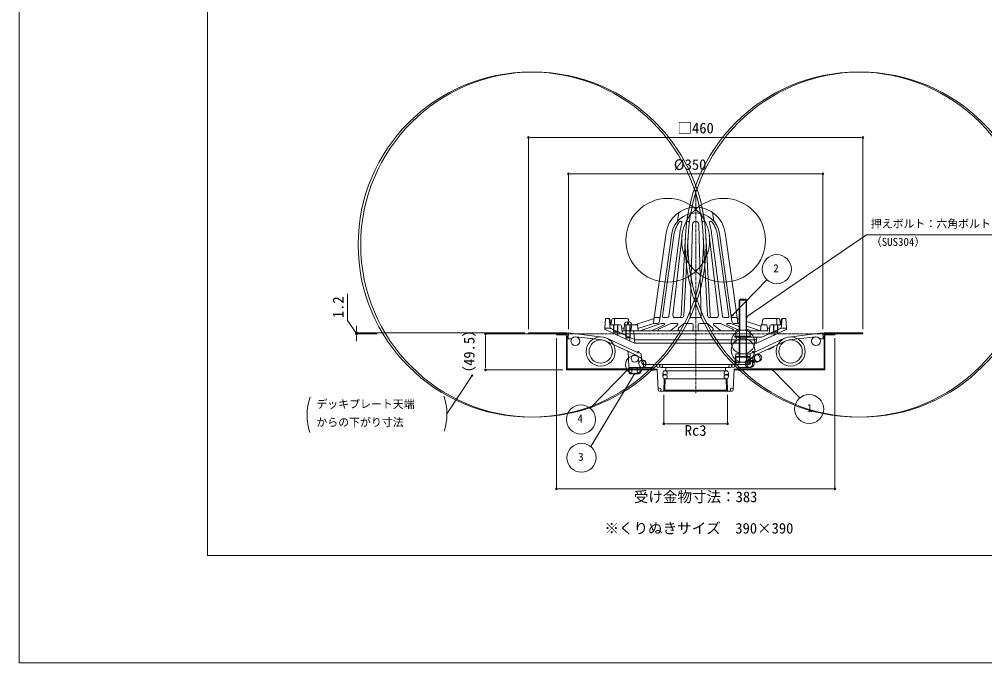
# Model space of a CAD drawing. Units: millimetres, scale not verified. Extents: x -1380 to 1380, y -955 to 955.
# Drawn here: x -1380 to -53, y -955 to -70 of the extents above; entities that cross this region are included whole.
import ezdxf
from ezdxf.enums import TextEntityAlignment as Align

# ---------------------------------------------------------------- set-up
doc = ezdxf.new("R2010")
doc.units = ezdxf.units.MM
doc.header["$LTSCALE"] = 3
doc.linetypes.add('USER1', pattern=[2, 1.25, -0.25, 0.25, -0.25])
doc.linetypes.add('USER2', pattern=[0.375, 0.25, -0.125])
for name, color, linetype, lineweight in [('0-0_0', 7, 'Continuous', 15), ('0-2_L-2', 7, 'Continuous', 18), ('0-3_L-1', 7, 'Continuous', 18), ('0-4_L-5', 2, 'USER1', 18), ('0-5_L-3', 7, 'Continuous', 18), ('0-6_WAKU', 7, 'Continuous', 18), ('0-7_MOJI', 7, 'Continuous', 18), ('0-8_SUNPO', 7, 'Continuous', 18), ('0-B_L-1a', 3, 'Continuous', 18), ('0-C_L-1b', 150, 'Continuous', 18)]:
    doc.layers.add(name, color=color, linetype=linetype, lineweight=lineweight)
doc.styles.add('ＭＳ ゴシック', font='')
doc.styles.get('ＭＳ ゴシック').set_extended_font_data('MS Gothic')

# ---------------------------------------------------------------- blocks, each defined once
blk = doc.blocks.new('_DOT')
at = {"layer": '0-0_0'}
for p, q in [((-0.5, 0), (-1, 0)), ((0.25, 0), (-0.25, 0))]:
    blk.add_line(p, q, dxfattribs=at)
blk.add_circle((0, 0), 0.25, dxfattribs=at)
blk = doc.blocks.new('_DOTSMALL')
at = {"layer": '0-0_0'}
blk.add_line((0.0625, 0), (-0.0625, 0), dxfattribs=at)
blk.add_circle((0, 0), 0.0625, dxfattribs=at)

msp = doc.modelspace()

# ---------------------------------------------------------------- linework, layer by layer
at = {"layer": '0-0_0', "lineweight": 18}
msp.add_lwpolyline([(-1121.462, -807.454), (1121.038, -807.454), (1121.038, 687.546), (-1121.462, 687.546)], close=True, dxfattribs=at)
at = {"layer": '0-2_L-2'}
for p, q in [((-578.862, -510.845), (-614.934, -506.516)), ((-572.316, -508.604), (-529.456, -528.59)), ((-328.108, -508.604), (-370.968, -528.59)), ((-366.56, -530.948), (-326.418, -512.23)), ((-321.562, -510.845), (-285.49, -506.516)), ((-543.157, -527.8), (-542.298, -546.844)), ((-395.212, -529.754), (-396.212, -544.754)), ((-379.212, -529.754), (-395.212, -529.754)), ((-350.114, -523.279), (-349.238, -523.974)), ((-349.238, -523.974), (-342.894, -521.016)), ((-342.864, -519.898), (-342.894, -521.016)), ((-528.511, -544.073), (-529.023, -536.077)), ((-379.212, -533.754), (-395.479, -533.754)), ((-394.48, -541.754), (-394.48, -544.754)), ((-374.712, -535.754), (-374.712, -542.754)), ((-369.943, -544.038), (-369.439, -535.195)), ((-540.3, -548.754), (-523.521, -548.754)), ((-539.212, -550.754), (-539.212, -551.954)), ((-529.212, -550.754), (-529.212, -551.954)), ((-524.212, -550.754), (-507.412, -550.754)), ((-524.212, -551.954), (-503.177, -551.954)), ((-509.566, -548.754), (-523.521, -548.754)), ((-521.405, -544.754), (-501.773, -544.754)), ((-500.212, -544.754), (-450.212, -544.754)), ((-499.833, -546.269), (-499.591, -547.239)), ((-495.212, -556.254), (-495.212, -561.254)), ((-491.212, -548.754), (-450.212, -548.754)), ((-450.212, -553.254), (-491.212, -553.254)), ((-400.212, -544.754), (-450.212, -544.754)), ((-409.212, -548.754), (-450.212, -548.754)), ((-450.212, -553.254), (-409.212, -553.254)), ((-405.212, -556.254), (-405.212, -561.254)), ((-400.591, -546.269), (-400.833, -547.239)), ((-376.712, -544.754), (-398.65, -544.754)), ((-376.212, -551.954), (-397.247, -551.954)), ((-376.212, -550.754), (-393.012, -550.754)), ((-390.858, -548.754), (-374.935, -548.754)), ((-494.154, -581.254), (-493.612, -563.907)), ((-492.212, -564.254), (-492.122, -564.254)), ((-492.122, -564.254), (-450.212, -564.254)), ((-408.302, -564.254), (-450.212, -564.254)), ((-406.27, -581.254), (-406.812, -563.907)), ((-494.154, -581.254), (-450.212, -581.254)), ((-450.212, -579.754), (-492.606, -579.754)), ((-450.212, -579.754), (-407.818, -579.754)), ((-406.27, -581.254), (-450.212, -581.254))]:
    msp.add_line(p, q, dxfattribs=at)
at = {"layer": '0-2_L-2', "linetype": 'USER2'}
for p, q in [((-375.212, -529.754), (-376.025, -541.953)), ((-368.524, -531.864), (-366.56, -530.948)), ((-371.913, -544.073), (-371.401, -536.077))]:
    msp.add_line(p, q, dxfattribs=at)
at = {"layer": '0-2_L-2'}
for points in [[(-641.712, -502.454), (-626.712, -502.454), (-626.712, -550.754), (-524.212, -550.754), (-524.212, -551.954), (-627.912, -551.954), (-627.912, -503.654), (-641.712, -503.654)], [(-258.712, -502.454), (-273.712, -502.454), (-273.712, -550.754), (-376.212, -550.754), (-376.212, -551.954), (-272.512, -551.954), (-272.512, -503.654), (-258.712, -503.654)]]:
    msp.add_lwpolyline(points, close=True, dxfattribs=at)
for points in [[(-620.712, -509.254), (-625.712, -509.254), (-625.212, -501.254), (-578.385, -506.873)], [(-279.712, -509.254), (-274.712, -509.254), (-275.212, -501.254), (-322.039, -506.873)], [(-531.899, -531.864), (-533.864, -530.948), (-574.006, -512.23)], [(-528.212, -528.254), (-525.212, -529.754), (-524.399, -541.953)], [(-372.212, -528.254), (-375.212, -529.754), (-379.212, -529.754), (-379.212, -533.754), (-376.712, -533.754)], [(-396.282, -544.754), (-396.282, -541.754), (-391.016, -541.754), (-391.016, -542.754)], [(-501.807, -579.354), (-503.212, -551.254), (-507.212, -551.254), (-507.709, -550.011)], [(-497.65, -548.754), (-491.212, -548.754), (-491.212, -553.254), (-492.212, -553.254)], [(-402.773, -548.754), (-409.212, -548.754), (-409.212, -553.254), (-408.212, -553.254)], [(-398.617, -579.354), (-397.212, -551.254), (-393.212, -551.254), (-392.715, -550.011)], [(-492.122, -564.254), (-492.606, -579.754), (-494.154, -581.254), (-499.809, -581.254)], [(-408.212, -564.254), (-408.302, -564.254), (-407.818, -579.754), (-406.27, -581.254), (-400.614, -581.254)]]:
    msp.add_lwpolyline(points, dxfattribs=at)
for centre, radius in [((-615.649, -512.473), 6), ((-580.768, -526.731), 20), ((-580.768, -526.731), 16), ((-319.656, -526.731), 20), ((-319.656, -526.731), 16), ((-284.775, -512.473), 6), ((-529.034, -527.684), 1), ((-371.39, -527.684), 1), ((-364.447, -535.48), 5), ((-534.012, -536.396), 5), ((-523.521, -543.754), 5), ((-521.405, -541.754), 3), ((-374.935, -543.754), 5), ((-376.712, -535.754), 2), ((-376.712, -542.754), 2), ((-509.566, -550.754), 2), ((-501.773, -546.754), 2), ((-497.65, -546.754), 2), ((-492.212, -556.254), 3), ((-408.212, -556.254), 3), ((-402.773, -546.754), 2), ((-398.65, -546.754), 2), ((-390.858, -550.754), 2), ((-492.212, -561.254), 3), ((-408.212, -561.254), 3), ((-499.809, -579.254), 2), ((-400.614, -579.254), 2)]:
    msp.add_circle(centre, radius, dxfattribs=at)
at = {"layer": '0-2_L-2', "linetype": 'USER2'}
for centre, radius in [((-379.019, -541.754), 3), ((-376.902, -543.754), 5), ((-366.411, -536.396), 5)]:
    msp.add_circle(centre, radius, dxfattribs=at)
at = {"layer": '0-2_L-2'}
for centre, start, end in [((-545.155, -527.89), 2.58326, 65), ((-389.016, -542.754), 180, 270), ((-540.3, -546.754), 182.58326, 270)]:
    msp.add_arc(centre, 2, start, end, dxfattribs=at)
at = {"layer": '0-3_L-1'}
for points in [[(-680.212, -502.454), (-626.712, -502.454), (-626.712, -501.254), (-680.212, -501.254)], [(-220.212, -502.454), (-273.712, -502.454), (-273.712, -501.254), (-220.212, -501.254)]]:
    msp.add_lwpolyline(points, close=True, dxfattribs=at)
at = {"layer": '0-4_L-5'}
for p, q in [((-450.212, -304.451), (-450.212, -584.456)), ((-641.712, -502.454), (-258.712, -502.454))]:
    msp.add_line(p, q, dxfattribs=at)
at = {"layer": '0-5_L-3'}
for p, q in [((-380.212, -456.254), (-390.212, -456.254)), ((-389.412, -455.454), (-389.412, -497.62)), ((-381.012, -455.454), (-381.012, -497.62)), ((-548.416, -489.885), (-548.462, -490.147)), ((-537.962, -490.147), (-548.462, -490.147)), ((-546.212, -490.147), (-546.212, -498.147)), ((-545.67, -498.147), (-545.67, -490.147)), ((-543.812, -486.156), (-543.812, -488.647)), ((-543.812, -488.647), (-542.612, -488.647)), ((-542.612, -488.647), (-542.612, -486.156)), ((-540.753, -498.147), (-540.753, -490.147)), ((-540.212, -490.147), (-540.212, -498.147)), ((-538.008, -489.885), (-537.962, -490.147)), ((-393.712, -497.62), (-390.119, -498.379)), ((-390.119, -505.62), (-390.119, -498.379)), ((-380.304, -498.379), (-376.712, -497.62)), ((-380.304, -498.379), (-380.304, -505.62)), ((-390.462, -507.22), (-390.462, -505.62)), ((-390.212, -534.754), (-390.212, -507.22)), ((-389.412, -507.22), (-389.412, -534.754)), ((-381.012, -507.22), (-381.012, -534.754)), ((-380.212, -507.22), (-380.212, -534.754)), ((-379.962, -507.22), (-379.962, -505.62)), ((-390.119, -540.575), (-393.712, -541.334)), ((-390.119, -540.575), (-390.119, -534.754)), ((-380.304, -534.754), (-380.304, -540.575)), ((-376.712, -541.334), (-380.304, -540.575)), ((-537.965, -556.876), (-540.712, -557.454)), ((-538.212, -551.954), (-538.212, -548.754)), ((-537.965, -556.876), (-537.965, -551.954)), ((-530.459, -556.876), (-530.459, -551.954)), ((-527.712, -557.454), (-530.459, -556.876)), ((-530.212, -548.754), (-530.212, -551.954))]:
    msp.add_line(p, q, dxfattribs=at)
at = {"layer": '0-5_L-3', "color": 6}
for p, q in [((-537.512, -548.754), (-537.512, -551.954)), ((-530.912, -548.754), (-530.912, -551.954))]:
    msp.add_line(p, q, dxfattribs=at)
at = {"layer": '0-5_L-3'}
msp.add_lwpolyline([(-390.212, -497.62), (-390.212, -456.254), (-388.712, -454.754), (-381.712, -454.754), (-380.212, -456.254), (-380.212, -497.62)], dxfattribs=at)
for points in [[(-393.712, -497.62), (-376.712, -497.62), (-375.397, -498.379), (-375.397, -505.62), (-395.027, -505.62), (-395.027, -498.379)], [(-396.212, -505.62), (-396.212, -507.22), (-374.212, -507.22), (-374.212, -505.62)], [(-375.397, -534.754), (-375.397, -540.575), (-376.712, -541.334), (-393.712, -541.334), (-395.027, -540.575), (-395.027, -534.754)], [(-526.712, -550.754), (-541.712, -550.754), (-541.712, -548.754), (-526.712, -548.754)], [(-526.712, -551.954), (-526.712, -556.876), (-527.712, -557.454), (-540.712, -557.454), (-541.712, -556.876), (-541.712, -551.954)]]:
    msp.add_lwpolyline(points, close=True, dxfattribs=at)
for centre, radius in [((-385.212, -513.861), 16.241), ((-385.212, -525.093), 16.241), ((-534.212, -544.969), 12.485)]:
    msp.add_circle(centre, radius, dxfattribs=at)
for centre, radius, start, end in [((-543.984, -490.666), 4.5, 92.85539, 170), ((-543.212, -506.147), 20, 91.71913, 92.85539), ((-543.212, -506.147), 20, 87.14461, 88.28087), ((-542.44, -490.666), 4.5, 10, 87.14461)]:
    msp.add_arc(centre, radius, start, end, dxfattribs=at)
at = {"layer": '0-6_WAKU'}
msp.add_lwpolyline([(-1380.212, -954.954), (1379.788, -954.954), (1379.788, 955.046), (-1380.212, 955.046)], close=True, dxfattribs=at)
at = {"layer": '0-8_SUNPO'}
for p, q in [((-680.212, -496.254), (-680.212, -232.307)), ((-675.212, -232.307), (-225.212, -232.307)), ((-220.212, -496.254), (-220.212, -232.307)), ((-625.212, -496.254), (-625.212, -282.307)), ((-620.212, -282.307), (-280.212, -282.307)), ((-275.212, -496.254), (-275.212, -282.307)), ((-380.212, -479.268), (-215.35, -366.025)), ((-215.35, -366.025), (101.973, -366.025)), ((-399.805, -477.189), (-352.382, -428.012)), ((-916.546, -496.254), (-916.546, -491.254)), ((-685.212, -501.254), (-916.546, -501.254)), ((-916.546, -501.254), (-916.546, -502.454)), ((-916.546, -501.254), (-916.546, -502.454)), ((-888.064, -502.454), (-916.546, -502.454)), ((-635.212, -502.454), (-739.241, -502.454)), ((-916.546, -507.454), (-916.546, -512.454)), ((-739.241, -507.454), (-739.241, -546.954)), ((-641.712, -508.654), (-641.712, -715.688)), ((-258.712, -508.654), (-258.712, -715.688)), ((-632.912, -551.954), (-739.241, -551.954)), ((-541.712, -549.754), (-595.351, -604.847)), ((-534.212, -557.454), (-594.556, -657.412)), ((-344.483, -551.954), (-306.774, -590.436)), ((-757.594, -559.859), (-792.188, -612.338)), ((-494.154, -586.254), (-494.154, -626.163)), ((-406.27, -586.254), (-406.27, -626.163)), ((-489.154, -626.163), (-411.27, -626.163)), ((-636.712, -715.688), (-263.712, -715.688))]:
    msp.add_line(p, q, dxfattribs=at)
msp.add_lwpolyline([(-916.546, -501.854), (-929.046, -484.326), (-929.046, -447.3)], dxfattribs=at)
for centre in [(-338.591, -413.527), (-294.163, -605.959), (-607.962, -620.37), (-607.167, -672.935)]:
    msp.add_circle(centre, 20, dxfattribs=at)
for centre, start, end in [((-912.068, -614.724), 159.84283, 198.83066), ((-864.711, -613.177), 341.16934, 20.15717)]:
    msp.add_arc(centre, 72.528, start, end, dxfattribs=at)
at = {"layer": '0-B_L-1a'}
for p, q in [((-475.212, -347.607), (-473.212, -335.206)), ((-425.212, -347.607), (-427.212, -335.206)), ((-454.606, -351.886), (-457.962, -478.12)), ((-445.817, -351.886), (-442.461, -478.12)), ((-507.212, -480.147), (-490.813, -363.442)), ((-499.895, -485.565), (-482.891, -364.555)), ((-495.927, -477.931), (-480.336, -366.975)), ((-472.46, -366.975), (-487.286, -478.411)), ((-468.929, -366.93), (-481.458, -476.832)), ((-464.213, -366.8), (-470.184, -477.309)), ((-460.578, -366.93), (-466.542, -477.309)), ((-439.846, -366.93), (-433.882, -477.309)), ((-436.211, -366.8), (-430.24, -477.309)), ((-431.495, -366.93), (-418.966, -476.832)), ((-427.964, -366.975), (-413.138, -478.411)), ((-404.497, -477.931), (-420.088, -366.975)), ((-400.529, -485.565), (-417.533, -364.555)), ((-393.212, -480.147), (-409.611, -363.442)), ((-548.212, -490.147), (-549.212, -498.147)), ((-538.212, -490.147), (-548.212, -490.147)), ((-538.212, -490.147), (-539.212, -498.147)), ((-530.212, -490.147), (-538.212, -490.147)), ((-533.956, -490.147), (-507.391, -481.578)), ((-529.212, -498.147), (-530.212, -490.147)), ((-529.6, -495.046), (-508.212, -488.147)), ((-498.213, -488.315), (-526.345, -498.147)), ((-493.508, -490.052), (-510.7, -498.147)), ((-508.212, -488.147), (-507.212, -480.147)), ((-508.212, -488.147), (-502.865, -488.147)), ((-507.212, -480.147), (-499.133, -480.147)), ((-484.505, -488.338), (-501.293, -496.243)), ((-493.934, -488.147), (-497.223, -488.147)), ((-497.223, -488.147), (-493.934, -488.147)), ((-489.269, -480.147), (-493.898, -480.147)), ((-474.935, -489.896), (-483.692, -497.645)), ((-475.598, -488.147), (-483.653, -488.147)), ((-469.537, -480.147), (-478.471, -480.147)), ((-466.949, -488.649), (-473.729, -494.649)), ((-465.623, -488.147), (-455.712, -488.147)), ((-455.963, -480.147), (-450.212, -480.147)), ((-453.712, -490.147), (-453.712, -496.147)), ((-444.461, -480.147), (-450.212, -480.147)), ((-446.712, -490.147), (-446.712, -496.147)), ((-434.8, -488.147), (-444.712, -488.147)), ((-433.475, -488.649), (-426.695, -494.649)), ((-430.887, -480.147), (-421.953, -480.147)), ((-425.488, -489.896), (-416.732, -497.645)), ((-424.826, -488.147), (-416.771, -488.147)), ((-415.919, -488.338), (-399.131, -496.243)), ((-411.155, -480.147), (-406.525, -480.147)), ((-406.916, -490.052), (-390.843, -497.62)), ((-406.49, -488.147), (-403.201, -488.147)), ((-403.201, -488.147), (-406.49, -488.147)), ((-402.211, -488.315), (-390.212, -492.509)), ((-393.212, -480.147), (-401.29, -480.147)), ((-392.212, -488.147), (-397.558, -488.147)), ((-392.212, -488.147), (-393.212, -480.147)), ((-390.212, -482.488), (-393.033, -481.578)), ((-390.212, -488.792), (-392.212, -488.147)), ((-360.454, -492.087), (-380.212, -485.714)), ((-549.212, -498.147), (-394.625, -498.147)), ((-485.017, -498.147), (-500.867, -498.147)), ((-455.712, -498.147), (-472.404, -498.147)), ((-415.407, -498.147), (-399.557, -498.147)), ((-361.212, -498.147), (-380.212, -492.018)), ((-380.212, -496.004), (-374.079, -498.147)), ((-375.799, -498.147), (-351.212, -498.147)), ((-361.212, -498.147), (-375.799, -498.147))]:
    msp.add_line(p, q, dxfattribs=at)
msp.add_lwpolyline([(-351.212, -498.147), (-361.212, -498.147), (-360.212, -490.147), (-352.212, -490.147)], close=True, dxfattribs=at)
for centre, radius in [((-676.926, -379.675), 237.422), ((-673.283, -379.675), 237.422), ((-227.14, -379.675), 237.422), ((-223.498, -379.675), 237.422), ((-488.668, -373.712), 57.574), ((-411.756, -373.712), 57.574)]:
    msp.add_circle(centre, radius, dxfattribs=at)
for centre, radius, start, end in [((-450.212, -369.147), 41, 90, 172.00143), ((-450.212, -369.147), 41, 7.99857, 90), ((-450.212, -369.147), 33, 90, 172.00143), ((-450.212, -369.147), 33, 7.99857, 90), ((-440.149, -372.694), 40.592, 143.71287, 171.90117), ((-470.647, -350.44), 2.84, 86.00665, 141.45452), ((-343.391, -382.088), 129.951, 165.51252, 173.32157), ((-470.838, -349.226), 1.666, 347.80191, 76.52588), ((-460.744, -351.345), 3.74, 91.62633, 149.57979), ((-460.808, -349.422), 1.816, 347.66272, 91.30069), ((-450.212, -352.003), 4.396, 90, 178.47708), ((-450.212, -352.003), 4.396, 1.52292, 90), ((-439.615, -349.422), 1.816, 88.69931, 192.33728), ((-439.68, -351.345), 3.74, 30.42021, 88.37367), ((-429.586, -349.226), 1.666, 103.47412, 192.19809), ((-557.033, -382.088), 129.951, 6.67843, 14.48748), ((-429.776, -350.44), 2.84, 38.54548, 93.99335), ((-460.275, -372.694), 40.592, 8.09883, 36.28713), ((-493.939, -478.147), 2, 170.21259, 270), ((-478.471, -477.147), 3, 173.02306, 270), ((-473.18, -477.147), 3, 270, 356.90713), ((-469.537, -477.147), 3, 270, 356.90713), ((-430.887, -477.147), 3, 183.09287, 270), ((-427.244, -477.147), 3, 183.09287, 270), ((-421.953, -477.147), 3, 270, 6.97694), ((-406.485, -478.147), 2, 270, 9.78741), ((-502.865, -485.147), 3, 270, 352.00143), ((-497.223, -491.147), 3, 90, 109.26407), ((-493.934, -489.147), 1, 295.21425, 90), ((-489.269, -478.147), 2, 270, 352.42153), ((-483.653, -490.147), 2, 90, 115.21425), ((-475.598, -489.147), 1, 311.50699, 90), ((-465.623, -490.147), 2, 90, 131.50699), ((-455.963, -478.147), 2, 177.74041, 270), ((-455.712, -490.147), 2, 0, 90), ((-444.712, -490.147), 2, 90, 180), ((-444.461, -478.147), 2, 270, 2.25959), ((-434.8, -490.147), 2, 48.49301, 90), ((-424.826, -489.147), 1, 90, 228.49301), ((-416.771, -490.147), 2, 64.78575, 90), ((-411.155, -478.147), 2, 187.57847, 270), ((-406.49, -489.147), 1, 90, 244.78575), ((-403.201, -491.147), 3, 70.73593, 90), ((-397.558, -485.147), 3, 187.99857, 270), ((-500.867, -497.147), 1, 115.21425, 270), ((-485.017, -496.147), 2, 270, 311.50699), ((-472.404, -496.147), 2, 131.50699, 270), ((-455.712, -496.147), 2, 270, 0), ((-444.712, -496.147), 2, 180, 270), ((-428.02, -496.147), 2, 270, 48.49301), ((-415.407, -496.147), 2, 228.49301, 270), ((-399.557, -497.147), 1, 270, 64.78575)]:
    msp.add_arc(centre, radius, start, end, dxfattribs=at)
at = {"layer": '0-C_L-1b'}
for p, q in [((-569.212, -481.22), (-569.128, -481.22)), ((-568.212, -490.22), (-554.055, -490.22)), ((-568.137, -482.083), (-567.015, -490.22)), ((-565.713, -482.898), (-566.908, -490.22)), ((-563.739, -481.22), (-544.706, -481.22)), ((-563.212, -490.22), (-563.212, -499.72)), ((-562.712, -490.22), (-562.712, -502.049)), ((-561.747, -483.255), (-561.625, -490.22)), ((-557.712, -490.22), (-557.712, -504.38)), ((-557.212, -490.22), (-557.212, -499.72)), ((-542, -486.188), (-542.753, -482.788)), ((-359.3, -490.147), (-357.671, -482.788)), ((-336.684, -481.22), (-355.718, -481.22)), ((-332.212, -490.22), (-346.369, -490.22)), ((-343.212, -490.22), (-343.212, -499.72)), ((-342.712, -490.22), (-342.712, -504.38)), ((-338.677, -483.255), (-338.799, -490.22)), ((-337.712, -490.22), (-337.712, -502.049)), ((-337.212, -490.22), (-337.212, -499.72)), ((-334.711, -482.898), (-333.516, -490.22)), ((-332.287, -482.083), (-333.409, -490.22)), ((-331.212, -481.22), (-331.296, -481.22)), ((-575.212, -494.72), (-575.212, -495.583)), ((-574.635, -496.489), (-534.466, -515.22)), ((-563.212, -499.72), (-562.712, -500.22)), ((-563.212, -499.72), (-557.212, -499.72)), ((-562.712, -500.22), (-557.712, -500.22)), ((-557.712, -500.22), (-557.212, -499.72)), ((-552.061, -492.057), (-551.387, -500.288)), ((-548.784, -494.72), (-551.843, -494.72)), ((-551.362, -499.984), (-551.55, -502.271)), ((-551.212, -502.429), (-534.211, -510.373)), ((-549.369, -498.147), (-537.055, -498.147)), ((-546.212, -498.147), (-546.212, -507.647)), ((-545.712, -498.147), (-545.712, -509.976)), ((-540.712, -498.147), (-540.712, -512.308)), ((-540.212, -498.147), (-540.212, -507.647)), ((-540.212, -498.147), (-537.055, -498.147)), ((-535.061, -499.984), (-533.814, -515.22)), ((-325.789, -496.489), (-365.958, -515.22)), ((-349.212, -502.429), (-359.466, -507.22)), ((-351.64, -494.72), (-348.58, -494.72)), ((-348.362, -492.057), (-349.212, -502.429)), ((-342.712, -500.22), (-343.212, -499.72)), ((-337.212, -499.72), (-343.212, -499.72)), ((-337.712, -500.22), (-342.712, -500.22)), ((-337.212, -499.72), (-337.712, -500.22)), ((-325.212, -494.72), (-325.212, -495.583)), ((-546.212, -507.647), (-545.712, -508.147)), ((-546.212, -507.647), (-540.212, -507.647)), ((-545.712, -508.147), (-540.712, -508.147)), ((-540.712, -508.147), (-540.212, -507.647)), ((-534.466, -515.22), (-505.212, -515.22)), ((-534.182, -510.72), (-450.212, -510.72)), ((-505.212, -515.22), (-450.212, -515.22)), ((-394.649, -510.72), (-450.212, -510.72)), ((-395.212, -515.22), (-450.212, -515.22)), ((-394.212, -507.22), (-359.466, -507.22)), ((-367.212, -515.22), (-366.212, -507.22))]:
    msp.add_line(p, q, dxfattribs=at)
at = {"layer": '0-C_L-1b', "linetype": 'USER2'}
for p, q in [((-575.212, -494.72), (-567.712, -494.72)), ((-551.212, -502.429), (-567.712, -494.72)), ((-349.212, -502.429), (-332.712, -494.72)), ((-325.212, -494.72), (-332.712, -494.72)), ((-366.957, -510.72), (-394.649, -510.72))]:
    msp.add_line(p, q, dxfattribs=at)
at = {"layer": '0-C_L-1b'}
for points in [[(-575.212, -494.72), (-574.212, -481.22), (-569.212, -481.22), (-567.712, -494.72)], [(-325.212, -494.72), (-326.212, -481.22), (-331.212, -481.22), (-332.712, -494.72)], [(-365.958, -515.22), (-395.212, -515.22), (-394.212, -507.22)]]:
    msp.add_lwpolyline(points, dxfattribs=at)
for centre, radius, start, end in [((-569.128, -482.22), 1, 7.85324, 90), ((-563.739, -483.22), 2, 90, 170.73514), ((-559.747, -483.22), 2, 90, 181.00401), ((-554.055, -492.22), 2, 4.6824, 90), ((-544.706, -483.22), 2, 12.48261, 90), ((-355.718, -483.22), 2, 90, 167.51739), ((-346.369, -492.22), 2, 90, 175.3176), ((-340.677, -483.22), 2, 358.99599, 90), ((-336.684, -483.22), 2, 9.26486, 90), ((-331.296, -482.22), 1, 90, 172.14676), ((-574.212, -495.583), 1, 180, 245), ((-549.369, -500.147), 2, 90, 175.3176), ((-537.055, -500.147), 2, 4.6824, 90), ((-326.212, -495.583), 1, 295, 0)]:
    msp.add_arc(centre, radius, start, end, dxfattribs=at)

# ---------------------------------------------------------------- block references
at = {"layer": '0-8_SUNPO'}
for name, p, xscale, yscale, rotation in [('_DOT', (-680.212, -232.307), 5, 5, 180), ('_DOT', (-625.212, -282.307), 5, 5, 180), ('_DOTSMALL', (-399.805, -477.189), 15, 15, 226.04064), ('_DOTSMALL', (-380.212, -479.268), 15, 15, 214.48496), ('_DOT', (-916.546, -501.254), 5, 5, 270), ('_DOT', (-916.546, -502.454), 5, 5, 90), ('_DOT', (-739.241, -502.454), 5, 5, 90), ('_DOT', (-739.241, -551.954), 5, 5, 270), ('_DOTSMALL', (-541.712, -549.754), 15, 15, 45.76649), ('_DOTSMALL', (-534.212, -557.454), 15, 15, 58.881), ('_DOTSMALL', (-344.483, -551.954), 15, 15, 134.41897), ('_DOTSMALL', (-757.594, -559.859), 15, 15, 56.60708), ('_DOT', (-494.154, -626.163), 5, 5, 180), ('_DOT', (-641.712, -715.688), 5, 5, 180)]:
    msp.add_blockref(name, p, dxfattribs=dict(at, xscale=xscale, yscale=yscale, rotation=rotation))
at = {"layer": '0-8_SUNPO', "xscale": 5, "yscale": 5}
for p in [(-220.212, -232.307), (-275.212, -282.307), (-406.27, -626.163), (-258.712, -715.688)]:
    msp.add_blockref('_DOT', p, dxfattribs=at)

# ---------------------------------------------------------------- texts
at = {"layer": '0-7_MOJI', "style": 'ＭＳ ゴシック'}
for s, height, p in [('押えボルト：六角ボルト 3-M10×80NW付 ', 11, (-209.418, -359.78)), ('（SUS304）', 11, (-209.418, -384.78)), ('デッキプレート天端 ', 11, (-971.743, -607.973)), ('からの下がり寸法 ', 11, (-971.743, -632.973)), ('※くりぬきサイズ\u3000390×390 ', 14.66, (-575.643, -781.693))]:
    msp.add_text(s, height=height, dxfattribs=at).set_placement(p, align=Align.BOTTOM_LEFT)
at = {"layer": '0-8_SUNPO', "style": 'ＭＳ ゴシック'}
for s, height, p in [('□460', 14.66, (-475.212, -231.104)), ('%%C350', 14.66, (-480.212, -281.307)), ('2', 11, (-343.464, -421.027)), ('1', 11, (-297.132, -613.459)), ('4', 11, (-612.759, -627.87)), ('Rc3', 14.66, (-465.212, -647.163)), ('3', 11, (-611.735, -680.435)), ('受け金物寸法：383', 14.66, (-535.212, -738.465))]:
    msp.add_text(s, height=height, dxfattribs=at).set_placement(p, align=Align.BOTTOM_LEFT)
for s, p in [('1.2', (-930.046, -480.813)), ('（49.5）', (-749.927, -566.55))]:
    msp.add_text(s, height=14.66, rotation=90, dxfattribs=at).set_placement(p, align=Align.BOTTOM_LEFT)

doc.saveas('drawing.dxf')
